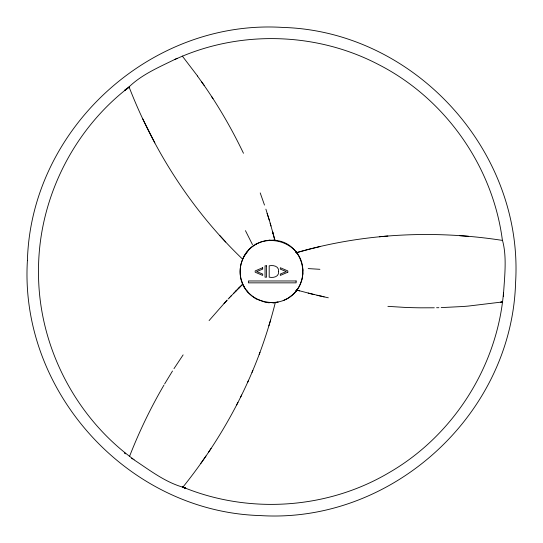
<?xml version="1.0" encoding="UTF-8"?>
<svg xmlns="http://www.w3.org/2000/svg" width="543" height="543" viewBox="0 0 543 543"><rect width="100%" height="100%" fill="white"/><g stroke="black" fill="none" stroke-linecap="round" stroke-linejoin="round"><path stroke-width="0.81" d="M302.804 273.455L302.634 275.206M503.354 296.363C504.406 278.247 507.176 257.43 502.574 240.732M503.504 292.786C497.212 366.579 453.161 435.73 388.985 472.688C327.314 509.232 248.782 514.411 182.624 487.003M301.521 280.582L301.793 279.597M252.006 372.396C261.617 349.814 269.328 326.431 275.301 302.627L274.466 302.716M268.86 325.868L270.59 320.105M129.438 456.636C139.056 431.97 150.547 408.024 163.918 385.163M259.194 354.409L259.968 352.414M252.841 370.428C235.207 412.409 211.356 451.701 182.862 487.186C164.739 481.96 149.59 470.068 134.033 459.86M247.683 382.245L248.545 380.276M240.434 397.483L241.655 395.039M236.673 404.881L237.956 402.438M243.922 256.54L248.877 249.766L251.68 247.174L256.269 244.072L261.047 241.927L265.547 240.698L269.871 240.162L274.948 240.311L273.007 240.162M164.604 383.976L172.511 370.998M244.907 254.871L242.64 259.194C192.5 211.186 154.069 151.538 129.051 86.9C142.605 73.8 160.49 66.633 177.106 58.291M173.97 368.67L183.127 354.891M208.546 452.251L211.078 448.437M205.946 456.039L200.7 463.586M296.987 289.772L295.915 291.204C311.478 273.163 299.22 241.255 274.337 240.359M246.217 252.929L247.411 251.409M296.811 290.01L295.915 291.204L296.783 290.071L314.051 294.571M224.775 302.838L227.157 300.089L224.028 303.639M209.082 320.587L225.399 302.003M230.293 296.838L241.866 285L242.938 284.43L241.146 279.387A31.358 31.358 0 0 1 241.146 263.613L242.911 258.57L242.701 259.045M233.422 293.587L234.433 292.487M234.467 292.514L236.524 290.335L235.567 291.442M229.248 297.944L231.304 295.738M236.612 290.369L237.596 289.263M237.63 289.29L239.748 287.145M228.175 298.989L229.214 297.917M238.703 288.218L242.789 284.165L245.178 288.577L248.456 292.786L252.393 296.39L256.567 299.105L265.222 302.241L274.052 302.777M275.247 302.627L278.104 302.152L275.091 302.539M129.567 86.717C72.816 129.892 38.119 200.17 38.512 271.486C38.071 344.724 74.737 416.82 134.121 459.683M124.605 90.661L129.282 87.097M124.333 90.362L129.499 86.663M255.556 244.493L256.452 243.983M283.208 300.598L287.953 298.216L292.215 295.053A31.148 31.148 0 0 0 296.845 289.996M174.894 59.486C238.9 29.913 316.223 31.867 378.661 64.617C444.975 98.473 492.549 165.819 502.309 239.626L502.608 240.434C434.108 229.764 363.24 233.286 296.573 252.631L295.915 251.796L296.77 253.058M295.915 251.796L296.661 252.78L295.915 251.796L296.573 252.665L308.207 249.502M308.207 249.468L319.902 246.61M275.125 302.655L273.93 302.777M500.578 302.241L502.655 301.928L468.69 306.028A178.484 178.464 -90 0 1 461.801 306.564L441.188 307.609M500.578 302.268L502.682 301.956M379.319 236.762L387.878 236.015M269.036 240.223L269.518 240.196M273.903 302.777L272.857 302.838M436.592 307.725L438.887 307.698M434.298 307.786L420.961 307.82A511.099 511.092 -90 0 1 404.406 307.372L387.912 306.354M182.862 487.186L185.604 488.496L182.713 487.037L185.726 488.137L182.706 486.854M308.207 268.595L319.902 269.308M459.534 235.662L468.69 236.348M268.052 302.689L269.369 302.804M322.019 296.302L316.976 295.256L328.311 297.795M311.125 293.77L316.976 295.168M322.019 296.363L324.103 296.872M308.207 293.084L311.125 293.797M299.464 290.817L296.783 290.037L299.464 290.783M182.767 486.888L185.726 488.137L182.604 486.813M255.169 298.304L256.065 298.806M131.521 458.34L132.716 459.025M219.908 235.689L225.725 242.042M182.292 56.038L197.509 75.979M246.936 290.831L247.893 292.019M197.448 76.013L204.127 85.346M201.446 81.62C217.526 104.202 231.494 128.277 243.474 153.269M211.763 96.803L213.019 98.745M244.608 287.654L243.624 285.862M154.85 142.918L142.47 118.313M252.481 244.635L245.443 230.646M260.212 192.914L264.502 205.084M267.102 213.318L269.335 220.241M265.88 209.143L270.204 223.132M271.005 226.024L270.17 223.159L273.421 234.732M272.586 231.875L274.914 240.311L272.681 231.813M274.201 237.658L274.887 240.311M302.75 268.683L302.838 270.441M27.421 260.328C19.134 391.951 128.474 511.825 260.328 515.578C391.951 523.866 511.825 414.526 515.578 282.672C523.866 151.049 414.526 31.175 282.672 27.421C151.049 19.134 31.175 128.474 27.421 260.328M240.732 265.371C233.565 305.967 293.329 317.872 302.268 277.629C309.435 237.033 249.671 225.128 240.732 265.371M278.586 271.425C279.217 276.896 273.299 278.07 269.185 277.181L269.185 265.819C273.238 264.903 279.163 266.138 278.586 271.425M287.831 272.199L280.317 275.423L280.317 274.052L286.249 271.575L280.317 269.131L280.317 267.726L287.831 270.916L287.831 272.199M262.683 267.726L255.169 270.916L255.169 272.199L262.683 275.423L262.683 274.052L256.717 271.575L262.683 269.131L262.683 267.726M266.565 265.819L265.045 265.819L265.045 277.181L266.565 277.181L266.565 265.819M296.125 280.969L248.395 280.969L248.395 282.849L296.125 282.849L296.125 280.969M125.582 453.765L124.333 452.638L125.569 453.765"/></g></svg>
